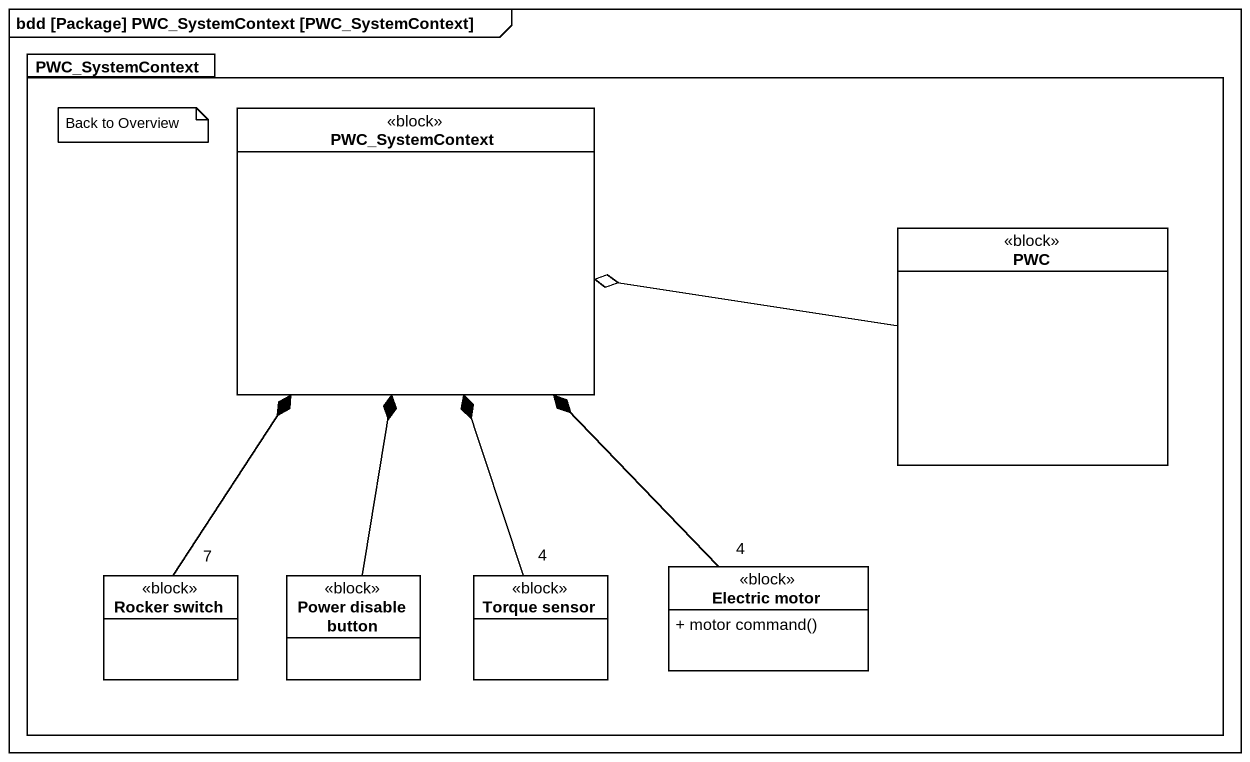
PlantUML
@startuml
mainframe bdd [Package] PWC_SystemContext [PWC_SystemContext]
hide circle
hide empty members
skinparam classAttributeIconSize 0
package PWC_SystemContext {
  class "PWC_SystemContext" as PWC_SystemContext_2 <<block>>
  class PWC <<block>>
  class "Rocker switch" as Rocker_switch <<block>>
  class "Power disable button" as Power_disable_button <<block>>
  class "Torque sensor" as Torque_sensor <<block>>
  class "Electric motor" as Electric_motor <<block>> {
    + motor command()
  }
}
PWC -left-o PWC_SystemContext_2
Rocker_switch "7" -up-* PWC_SystemContext_2
Power_disable_button -up-* PWC_SystemContext_2
Torque_sensor "4" -up-* PWC_SystemContext_2
Electric_motor "4" -up-* PWC_SystemContext_2
note as N1
  Back to Overview
end note
@enduml
